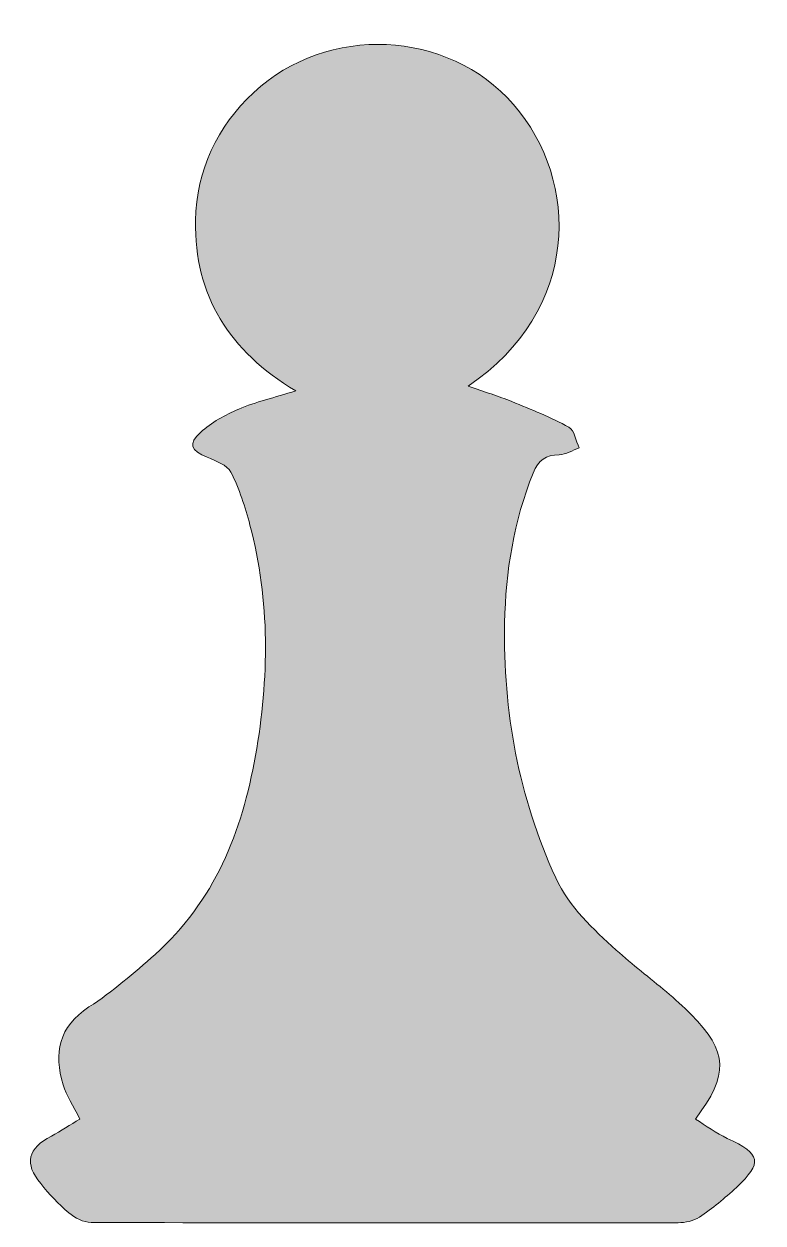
# Model space of a CAD drawing. Header units: inches. Extents: x 469 to 1639, y -1945 to -46.
import ezdxf

# ---------------------------------------------------------------- set-up
doc = ezdxf.new("R2010")
doc.units = ezdxf.units.IN
doc.header["$MEASUREMENT"] = 0
doc.layers.add('Layer 1', color=7, linetype='Continuous')

msp = doc.modelspace()

# ---------------------------------------------------------------- hatches: boundary and pattern name
at = {"layer": 'Layer 1', "true_color": 0xffffff}
h = msp.add_hatch(color=7, dxfattribs=at)
h.dxf.hatch_style = 2
edge = h.paths.add_edge_path()
edge.add_spline(control_points=[(557.5, -1780.5), (547, -1759.2), (536.3, -1743.3), (531.1, -1725.9), (516.1, -1676.1), (523.4, -1634.3), (572, -1602.9), (609.3, -1578.8), (643.3, -1549.2), (676.5, -1519.6), (770.6, -1435.7), (814.3, -1325.8), (835.6, -1204.8), (857.2, -1082.5), (858.8, -960.5), (826.8, -839.7), (819.3, -811.1), (810.1, -782.2), (796.7, -756.1), (790.8, -744.7), (772.9, -738.1), (759.2, -732.5), (733.4, -721.8), (728.3, -711.4), (748.5, -693), (765.6, -677.3), (787.5, -665.3), (809.1, -656.2), (836.2, -644.7), (865.2, -637.9), (899.3, -627.3), (794, -564.1), (738.2, -476.6), (740.7, -357.5), (742.4, -277.4), (774.2, -209.5), (832.8, -154.8), (949.2, -46.4), (1139.9, -54.8), (1243.9, -173.7), (1349.9, -295), (1349.7, -500.2), (1172.2, -619.8), (1198, -628.8), (1220.2, -635.6), (1241.6, -644.3), (1272.2, -656.8), (1303, -669), (1331.8, -684.9), (1340.5, -689.8), (1342.8, -706.4), (1348, -717.6), (1337.5, -721.4), (1327.1, -728.3), (1316.5, -728.5), (1295.1, -729), (1283.1, -736.9), (1274.9, -757.5), (1244.7, -833.8), (1231.5, -913.4), (1230, -994.6), (1227.5, -1134.8), (1251.8, -1270), (1310.9, -1398.4), (1332.7, -1446), (1369.9, -1479), (1406.8, -1512.8), (1432.2, -1535.9), (1459.8, -1556.7), (1486, -1578.9), (1499.4, -1590.4), (1512.7, -1602.1), (1525.1, -1614.7), (1583.5, -1673.9), (1585.7, -1709.6), (1531.9, -1780.3), (1549, -1790.8), (1564.9, -1802.7), (1582.5, -1810.9), (1635.8, -1835.8), (1639, -1849.1), (1596.9, -1888.6), (1578.6, -1905.7), (1559, -1921.6), (1538.3, -1935.6), (1529.2, -1941.8), (1516, -1944.4), (1504.6, -1944.4), (1194.8, -1944.9), (885.1, -1945), (575.3, -1944.1), (563.4, -1944.1), (549.6, -1936.6), (540, -1928.6), (523.7, -1915), (509.1, -1899), (495.5, -1882.6), (469.1, -1850.7), (475.1, -1827), (512.4, -1807.2), (527.8, -1799), (542.4, -1789.5), (557.5, -1780.5)], knot_values=[0, 0, 0, 0, 1, 1, 1, 2, 2, 2, 3, 3, 3, 4, 4, 4, 5, 5, 5, 6, 6, 6, 7, 7, 7, 8, 8, 8, 9, 9, 9, 10, 10, 10, 11, 11, 11, 12, 12, 12, 13, 13, 13, 14, 14, 14, 15, 15, 15, 16, 16, 16, 17, 17, 17, 18, 18, 18, 19, 19, 19, 20, 20, 20, 21, 21, 21, 22, 22, 22, 23, 23, 23, 24, 24, 24, 25, 25, 25, 26, 26, 26, 27, 27, 27, 28, 28, 28, 29, 29, 29, 30, 30, 30, 31, 31, 31, 32, 32, 32, 33, 33, 33, 34, 34, 34, 34], degree=3, periodic=1)

# ---------------------------------------------------------------- linework, layer by layer
at = {"layer": 'Layer 1', "lineweight": 0}
msp.add_open_spline([(557.5, -1780.5), (547, -1759.2), (536.3, -1743.3), (531.1, -1725.9), (516.1, -1676.1), (523.4, -1634.3), (572, -1602.9), (609.3, -1578.8), (643.3, -1549.2), (676.5, -1519.6), (770.6, -1435.7), (814.3, -1325.8), (835.6, -1204.8), (857.2, -1082.5), (858.8, -960.5), (826.8, -839.7), (819.3, -811.1), (810.1, -782.2), (796.7, -756.1), (790.8, -744.7), (772.9, -738.1), (759.2, -732.5), (733.4, -721.8), (728.3, -711.4), (748.5, -693), (765.6, -677.3), (787.5, -665.3), (809.1, -656.2), (836.2, -644.7), (865.2, -637.9), (899.3, -627.3), (794, -564.1), (738.2, -476.6), (740.7, -357.5), (742.4, -277.4), (774.2, -209.5), (832.8, -154.8), (949.2, -46.4), (1139.9, -54.8), (1243.9, -173.7), (1349.9, -295), (1349.7, -500.2), (1172.2, -619.8), (1198, -628.8), (1220.2, -635.6), (1241.6, -644.3), (1272.2, -656.8), (1303, -669), (1331.8, -684.9), (1340.5, -689.8), (1342.8, -706.4), (1348, -717.6), (1337.5, -721.4), (1327.1, -728.3), (1316.5, -728.5), (1295.1, -729), (1283.1, -736.9), (1274.9, -757.5), (1244.7, -833.8), (1231.5, -913.4), (1230, -994.6), (1227.5, -1134.8), (1251.8, -1270), (1310.9, -1398.4), (1332.7, -1446), (1369.9, -1479), (1406.8, -1512.8), (1432.2, -1535.9), (1459.8, -1556.7), (1486, -1578.9), (1499.4, -1590.4), (1512.7, -1602.1), (1525.1, -1614.7), (1583.5, -1673.9), (1585.7, -1709.6), (1531.9, -1780.3), (1549, -1790.8), (1564.9, -1802.7), (1582.5, -1810.9), (1635.8, -1835.8), (1639, -1849.1), (1596.9, -1888.6), (1578.6, -1905.7), (1559, -1921.6), (1538.3, -1935.6), (1529.2, -1941.8), (1516, -1944.4), (1504.6, -1944.4), (1194.8, -1944.9), (885.1, -1945), (575.3, -1944.1), (563.4, -1944.1), (549.6, -1936.6), (540, -1928.6), (523.7, -1915), (509.1, -1899), (495.5, -1882.6), (469.1, -1850.7), (475.1, -1827), (512.4, -1807.2), (527.8, -1799), (542.4, -1789.5), (557.5, -1780.5)], degree=3, knots=[0, 0, 0, 0, 1, 1, 1, 2, 2, 2, 3, 3, 3, 4, 4, 4, 5, 5, 5, 6, 6, 6, 7, 7, 7, 8, 8, 8, 9, 9, 9, 10, 10, 10, 11, 11, 11, 12, 12, 12, 13, 13, 13, 14, 14, 14, 15, 15, 15, 16, 16, 16, 17, 17, 17, 18, 18, 18, 19, 19, 19, 20, 20, 20, 21, 21, 21, 22, 22, 22, 23, 23, 23, 24, 24, 24, 25, 25, 25, 26, 26, 26, 27, 27, 27, 28, 28, 28, 29, 29, 29, 30, 30, 30, 31, 31, 31, 32, 32, 32, 33, 33, 33, 34, 34, 34, 34], dxfattribs=at)

doc.saveas('drawing.dxf')
